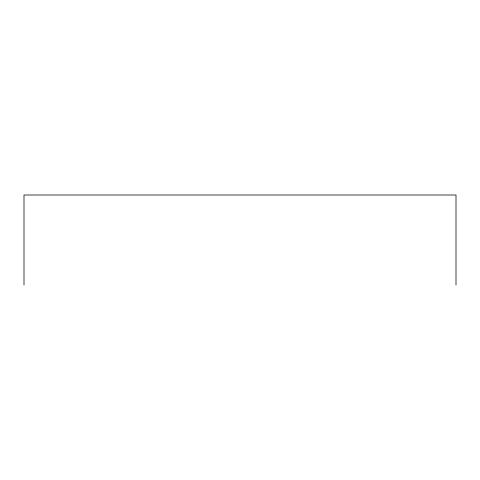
<?xml version="1.0" encoding="UTF-8"?>
<svg xmlns="http://www.w3.org/2000/svg" width="480" height="480" viewBox="0 0 480 480"><rect width="100%" height="100%" fill="white"/><g stroke="black" fill="none" stroke-linecap="round" stroke-linejoin="round"><path stroke-width="0.72" d="M456 285.006L456 194.994L24 194.994L24 285.006"/></g></svg>
